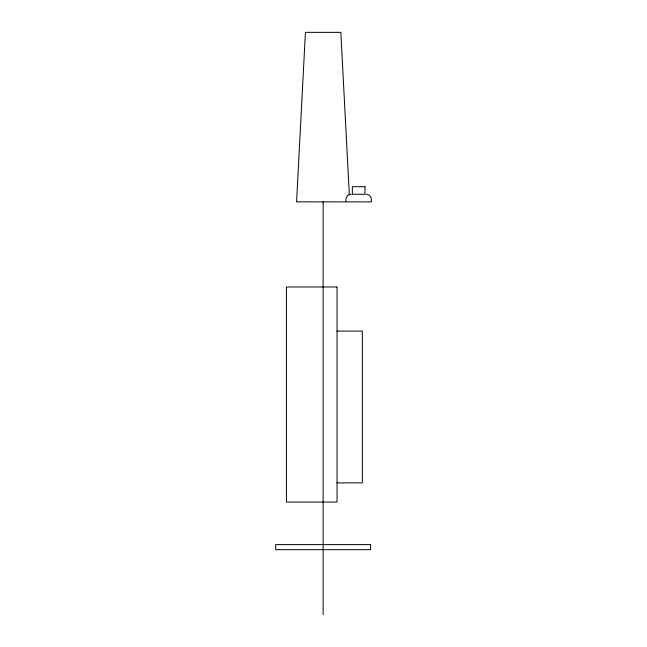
<?xml version="1.0" encoding="UTF-8"?>
<svg xmlns="http://www.w3.org/2000/svg" width="647" height="647" viewBox="0 0 647 647"><rect width="100%" height="100%" fill="white"/><g stroke="black" fill="none" stroke-linecap="round" stroke-linejoin="round"><path stroke-width="0.97" d="M351.07 194.302C347.504 194.189 345.28 198.022 345.999 201.266M371.305 201.888L296.569 201.864L305.424 32.35L340.848 32.35L349.331 194.804M337.047 331.078L362.352 331.078L362.352 482.888L337.047 482.888M366.234 194.302C369.793 194.189 372.025 198.022 371.305 201.266M323.136 201.557L323.136 614.65M364.973 186.708L364.973 194.302L352.34 194.302L352.332 186.708L364.965 186.708M337.047 286.993L286.443 286.993L286.443 502.056L337.047 502.056L337.047 286.993M370.577 544.612L275.695 544.612L275.695 549.675L370.577 549.675L370.577 544.612"/></g></svg>
